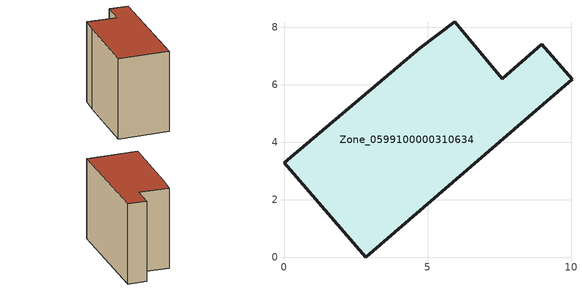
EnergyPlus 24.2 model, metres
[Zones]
Zone_0599100000310634
 floor ground (C_G): 2.85,0 0,3.28 4.72,7.27 5.95,8.19 7.6,6.21 8.97,7.41 10.03,6.19 z0
 wall outside (C_F): 0,3.28 2.85,0 10.03,6.19 8.97,7.41 7.6,6.21 5.95,8.19 4.72,7.27 0,3.28 z0:7.03
 roof outside (C_R): 5.95,8.19 4.72,7.27 0,3.28 2.85,0 10.03,6.19 8.97,7.41 7.6,6.21 z7.03
[BUILDING]
Pand.0599100000310634: North Axis=0; Terrain=City; Loads Convergence Tolerance Value=0.04; Temperature Convergence Tolerance Value=0.4; Solar Distribution=FullExterior; Maximum Number of Warmup Days=25; Minimum Number of Warmup Days=1
[Site:Location]
Rotterdam.The.Hague.AP_ZH_NLD Design_Conditions: Latitude=51.96; Longitude=4.45; Time Zone=1; Elevation=-4.5
[SITE:GROUNDTEMPERATURE:BUILDINGSURFACE]
18, 18, 18, 18, 18, 18, 18, 18, 18, 18, 18, 18
[MATERIAL] Thermal Absorptance=0.9; Solar Absorptance=0.7; Visible Absorptance=0.7
Name | Roughness | Thickness | Conductivity | Density | Specific Heat
G.TI.1946 | MediumSmooth | 0.15 | 1 | 540 | 1210
F.TI.1946 | Rough | 0.3 | 0.857143 | 1920 | 840
R.TI.1946 | MediumRough | 0.2 | 0.1 | 1500 | 1000
[CONSTRUCTION]
C_G: G.TI.1946
C_F: F.TI.1946
C_R: R.TI.1946
[ZONE]
Zone_0599100000310634: Type=1; Multiplier=1; Ceiling Height=Autocalculate; Volume=Autocalculate; Floor Area=autocalculate; Part of Total Floor Area=Yes
[ZONEINFILTRATION:DESIGNFLOWRATE]
Infil_Zone_0599100000310634: Zone or ZoneList or Space or SpaceList=Zone_0599100000310634; Schedule=AlwaysOn; Design Flow Rate Calculation Method=Flow/Area; Flow Rate per Floor Area=0.003; Constant Term Coefficient=1; Temperature Term Coefficient=0; Velocity Term Coefficient=0; Velocity Squared Term Coefficient=0
[HVACTEMPLATE:ZONE:IDEALLOADSAIRSYSTEM]
Zone_0599100000310634: Maximum Heating Supply Air Temperature=50; Minimum Cooling Supply Air Temperature=13; Maximum Heating Supply Air Humidity Ratio=0.0156; Minimum Cooling Supply Air Humidity Ratio=0.0077; Heating Limit=NoLimit; Cooling Limit=NoLimit; Dehumidification Control Type=ConstantSensibleHeatRatio; Cooling Sensible Heat Ratio=0.7; Dehumidification Setpoint=60; Humidification Control Type=None; Humidification Setpoint=30; Outdoor Air Method=None; Outdoor Air Flow Rate per Person=0.00944; Outdoor Air Flow Rate per Zone Floor Area=0; Outdoor Air Flow Rate per Zone=0; Demand Controlled Ventilation Type=None; Outdoor Air Economizer Type=NoEconomizer; Heat Recovery Type=None; Sensible Heat Recovery Effectiveness=0.7; Latent Heat Recovery Effectiveness=0.65
[ZONECONTROL:THERMOSTAT]
ThermostatControl_Zone_0599100000310634: Zone or ZoneList=Zone_0599100000310634; Control Type Schedule=DualSetpointControlType; Control 1=Thermostat_Zone_0599100000310634; Temperature Difference Between Cutout And Setpoint=0
[THERMOSTATSETPOINT:DUALSETPOINT]
Thermostat_Zone_0599100000310634: Heating Setpoint Temperature Schedule=HeatingSetpoint_Zone_0599100000310634; Cooling Setpoint Temperature Schedule=CoolingSetpoint_Zone_0599100000310634
[SCHEDULE:COMPACT]
HeatingSetpoint_Zone_0599100000310634: Through: 12/31, For: AllDays, Until: 24:00, 21
CoolingSetpoint_Zone_0599100000310634: Through: 12/31, For: AllDays, Until: 24:00, 24
DualSetpointControlType: Through: 12/31, For: AllDays, Until: 24:00, 4
AlwaysOn: Through: 12/31, For: AllDays, Until: 24:00, 1
